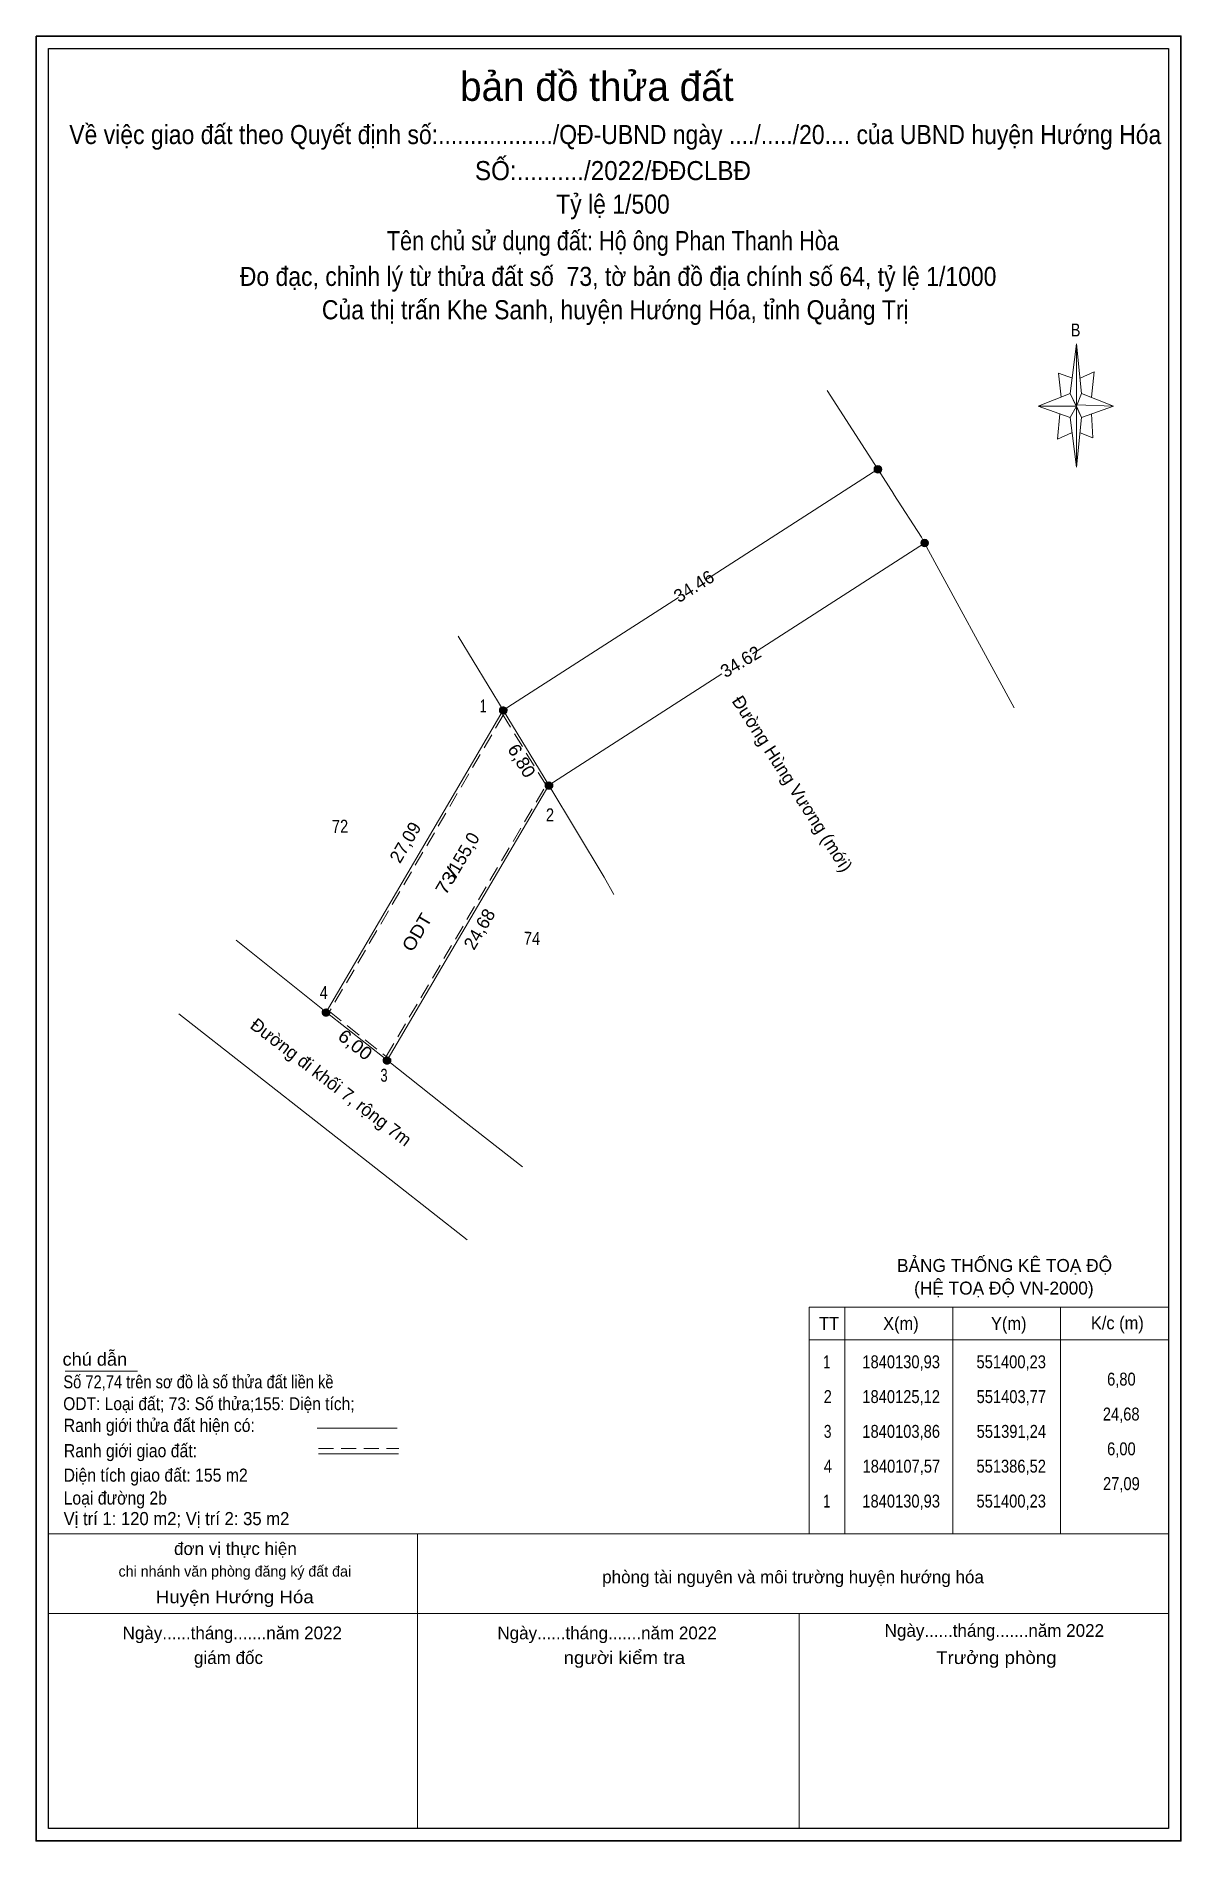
# Model space of a CAD drawing. Header units: metres. Extents: x 551364 to 551453, y 1840043 to 1840183.
import ezdxf
from ezdxf.enums import TextEntityAlignment as Align

# ---------------------------------------------------------------- set-up
doc = ezdxf.new("R2010")
doc.units = ezdxf.units.M
doc.header["$LTSCALE"] = 0.39
doc.linetypes.add('MEDIUM_DASHED', pattern=[4.5, 3, -1.5])
for name, color, linetype in [('1', 7, 'Continuous'), ('13', 7, 'Continuous'), ('18', 7, 'Continuous'), ('2', 7, 'Continuous'), ('4', 7, 'Continuous')]:
    doc.layers.add(name, color=color, linetype=linetype)
for name, color, linetype, lineweight in [('10', 7, 'Continuous', 13), ('16', 7, 'Continuous', 13), ('22', 7, 'Continuous', 13), ('23', 7, 'Continuous', 13), ('59', 7, 'Continuous', 13), ('8', 7, 'MEDIUM_DASHED', 13)]:
    doc.layers.add(name, color=color, linetype=linetype, lineweight=lineweight)

msp = doc.modelspace()

# ---------------------------------------------------------------- hatches: boundary and pattern name
at = {"layer": '10'}
for points in [[(551429.5212, 1840149.558, 1), (551428.9212, 1840149.558, 1)], [(551433.1334, 1840143.8536, 1), (551432.5334, 1840143.8536, 1)]]:
    msp.add_hatch(color=256, dxfattribs=at).paths.add_polyline_path(points)
at = {"layer": '8'}
for points in [[(551400.53, 1840130.93, 1), (551399.93, 1840130.93, 1)], [(551404.07, 1840125.12, 1), (551403.47, 1840125.12, 1)], [(551386.82, 1840107.57, 1), (551386.22, 1840107.57, 1)], [(551391.54, 1840103.86, 1), (551390.94, 1840103.86, 1)]]:
    msp.add_hatch(color=256, dxfattribs=at).paths.add_polyline_path(points)

# ---------------------------------------------------------------- linework, layer by layer
at = {"layer": '10'}
for p, q in [((551432.83, 1840143.85), (551432.86, 1840143.87)), ((551386.52, 1840107.57), (551400.23, 1840130.93)), ((551400.23, 1840130.93), (551403.77, 1840125.12)), ((551391.24, 1840103.86), (551403.77, 1840125.12)), ((551386.52, 1840107.57), (551391.24, 1840103.86))]:
    msp.add_line(p, q, dxfattribs=at)
for centre in [(551429.2212, 1840149.558), (551432.8334, 1840143.8536)]:
    msp.add_circle(centre, 0.3, dxfattribs=at)
at = {"layer": '16'}
for p, q in [((551425.3, 1840155.66), (551429.22, 1840149.56)), ((551416.03, 1840141.08), (551429.22, 1840149.56)), ((551429.22, 1840149.56), (551430.46, 1840147.63)), ((551419.53, 1840135.28), (551432.83, 1840143.85)), ((551432.83, 1840143.85), (551439.77, 1840131.12)), ((551400.23, 1840130.93), (551413.78, 1840139.64)), ((551403.77, 1840125.12), (551417.15, 1840133.75))]:
    msp.add_line(p, q, dxfattribs=at)
msp.add_lwpolyline([(551430.45, 1840147.62), (551432.59, 1840144.3), (551432.83, 1840143.85)], dxfattribs=at)
at = {"layer": '16', "linetype": 'MEDIUM_DASHED'}
msp.add_lwpolyline([(551403.54, 1840125.12), (551400.23, 1840130.54), (551386.78, 1840107.62), (551391.18, 1840104.16)], close=True, dxfattribs=at)
at = {"layer": '22'}
for p, q in [((551444.09, 1840155.43), (551444.58, 1840159.27)), ((551444.98, 1840155.43), (551447.44, 1840154.44)), ((551444.09, 1840153.56), (551441.63, 1840154.44)), ((551445.76, 1840153.85), (551445.86, 1840151.98)), ((551444.98, 1840153.56), (551444.58, 1840149.72)), ((551445.86, 1840151.98), (551444.88, 1840152.38)), ((551366.32, 1840079.81), (551371.92, 1840079.81)), ((551385.84, 1840075.4), (551392.02, 1840075.4)), ((551385.93, 1840073.42), (551392.12, 1840073.42)), ((551365.05, 1840067.23), (551451.7, 1840067.23)), ((551393.6, 1840044.46), (551393.6, 1840067.18)), ((551365.05, 1840061.07), (551451.7, 1840061.07)), ((551423.12, 1840044.46), (551423.12, 1840061.07))]:
    msp.add_line(p, q, dxfattribs=at)
at = {"layer": '22', "linetype": 'MEDIUM_DASHED'}
msp.add_line((551385.93, 1840073.84), (551392.16, 1840073.84), dxfattribs=at)
at = {"layer": '22', "lineweight": 35}
msp.add_lwpolyline([(551364.08, 1840183.06), (551452.67, 1840183.06), (551452.67, 1840043.49), (551364.08, 1840043.49)], close=True, dxfattribs=at)
at = {"layer": '22', "lineweight": 25}
msp.add_lwpolyline([(551365.05, 1840182.1), (551451.7, 1840182.1), (551451.7, 1840044.46), (551365.05, 1840044.46)], close=True, dxfattribs=at)
at = {"layer": '22'}
for points in [[(551444.58, 1840159.27), (551444.98, 1840155.43), (551444.58, 1840154.44)], [(551444.58, 1840154.44), (551441.63, 1840154.44), (551444.09, 1840155.43), (551444.98, 1840153.56), (551447.44, 1840154.44), (551444.58, 1840154.54)], [(551444.58, 1840154.44), (551444.58, 1840149.72), (551444.09, 1840153.56)]]:
    msp.add_lwpolyline(points, close=True, dxfattribs=at)
for points in [[(551444.29, 1840156.61), (551443.2, 1840157), (551443.4, 1840155.13)], [(551444.88, 1840156.61), (551445.96, 1840157.1), (551445.76, 1840155.13)], [(551444.58, 1840154.44), (551444.09, 1840155.43), (551441.63, 1840154.44)], [(551443.3, 1840153.85), (551443.11, 1840151.88), (551444.19, 1840152.38)], [(551444.58, 1840154.44), (551444.98, 1840153.56), (551447.44, 1840154.44)]]:
    msp.add_lwpolyline(points, dxfattribs=at)
at = {"layer": '23'}
for p, q in [((551396.74, 1840136.65), (551400.23, 1840130.93)), ((551379.57, 1840113.14), (551386.52, 1840107.57))]:
    msp.add_line(p, q, dxfattribs=at)
for points in [[(551403.77, 1840125.12), (551408.05, 1840118.01), (551408.8, 1840116.67)], [(551375.12, 1840107.44), (551391.91, 1840094.3), (551397.45, 1840089.98)], [(551391.24, 1840103.86), (551397.13, 1840099.21), (551401.73, 1840095.63)]]:
    msp.add_lwpolyline(points, dxfattribs=at)
at = {"layer": '59'}
for p, q in [((551423.89, 1840084.76), (551451.7, 1840084.76)), ((551423.89, 1840084.76), (551423.89, 1840067.23)), ((551426.67, 1840084.76), (551426.67, 1840067.23)), ((551435.01, 1840084.76), (551435.01, 1840067.23)), ((551443.36, 1840084.76), (551443.36, 1840067.23)), ((551451.7, 1840084.76), (551451.7, 1840067.23)), ((551423.89, 1840082.25), (551451.7, 1840082.25)), ((551423.89, 1840067.23), (551451.7, 1840067.23))]:
    msp.add_line(p, q, dxfattribs=at)
at = {"layer": '8'}
for centre in [(551400.23, 1840130.93), (551403.77, 1840125.12), (551386.52, 1840107.57), (551391.24, 1840103.86)]:
    msp.add_circle(centre, 0.3, dxfattribs=at)

# ---------------------------------------------------------------- texts
at = {"layer": '1'}
for s, rotation, p in [('Đường Hùng Vương (mới)', 302.809, (551422.1752, 1840124.9759)), ('Đường đi khối 7, rộng 7m', 322.533, (551386.6059, 1840101.7747))]:
    msp.add_text(s, height=1, rotation=rotation, dxfattribs=at).set_placement(p, align=Align.CENTER)
at = {"layer": '10'}
for s, rotation, p in [('34.46', 31.824, (551415.2464, 1840140.0849)), ('34.62', 30.892, (551418.8583, 1840134.2524))]:
    msp.add_text(s, height=1, rotation=rotation, dxfattribs=at).set_placement(p, align=Align.CENTER)
at = {"layer": '13'}
for s, rotation, width, p in [('72', 1.669, 0.85, (551388.2509, 1840121.4679)), ('73', 59.591, 1.2, (551396.6778, 1840118.0939))]:
    msp.add_text(s, height=1, rotation=rotation, dxfattribs=dict(at, width=width)).set_placement(p, align=Align.RIGHT)
for s, rotation, width, p in [('/', 59.591, 1.45, (551396.7106, 1840118.1469)), ('74', 358.781, 0.85, (551402.4494, 1840112.7862))]:
    msp.add_text(s, height=1, rotation=rotation, dxfattribs=dict(at, width=width)).set_placement(p, align=Align.CENTER)
at = {"layer": '18'}
for s, rotation, width, p in [('6,80', 301.354, 1.05, (551401.2293, 1840126.7601)), ('6,00', 321.832, 1.1, (551388.471, 1840104.666))]:
    msp.add_text(s, height=1, rotation=rotation, dxfattribs=dict(at, width=width)).set_placement(p, align=Align.CENTER)
for s, rotation, p in [('27,09', 59.591, (551393.0844, 1840120.4569)), ('24,68', 59.486, (551398.8147, 1840113.7511))]:
    msp.add_text(s, height=1, rotation=rotation, dxfattribs=at).set_placement(p, align=Align.CENTER)
at = {"layer": '2', "width": 1.1}
msp.add_text('ODT ', height=1, rotation=59.591, dxfattribs=at).set_placement((551394.9754, 1840115.1939), align=Align.RIGHT)
at = {"layer": '22'}
for s, height, p in [('bản đồ thửa đất', 2.24, (551407.465, 1840178.05)), ('đơn vị thực hiện', 0.9842, (551379.505, 1840065.6)), ('chi nhánh văn phòng đăng ký đất đai', 0.8234, (551379.46, 1840063.93)), ('phòng tài nguyên và môi trường huyện hướng hóa', 0.9842, (551422.655, 1840063.41))]:
    msp.add_text(s, height=height, dxfattribs=at).set_placement(p, align=Align.CENTER)
for s, height, width, p in [('Về việc giao đất theo Quyết định số:................../QĐ-UBND ngày ..../...../20.... của UBND huyện Hướng Hóa ', 1.476, 0.9, (551409.145, 1840174.71)), ('SỐ:........../2022/ĐĐCLBĐ', 1.476, 0.95, (551408.72, 1840171.92)), ('Tỷ lệ 1/500', 1.476, 0.9, (551408.72, 1840169.33)), ('Tên chủ sử dụng đất: Hộ ông Phan Thanh Hòa', 1.476, 0.85, (551408.71, 1840166.5)), ('Đo đạc, chỉnh lý từ thửa đất số  73, tờ bản đồ địa chính số 64, tỷ lệ 1/1000', 1.476, 0.9, (551409.12, 1840163.74)), ('Của thị trấn Khe Sanh, huyện Hướng Hóa, tỉnh Quảng Trị', 1.476, 0.9, (551408.9, 1840161.16)), ('B', 1, 0.85, (551444.515, 1840159.83)), ('K/c (m)', 1, 0.95, (551447.75, 1840083.05)), ('Huyện Hướng Hóa', 0.9842, 1.1, (551379.455, 1840061.87))]:
    msp.add_text(s, height=height, dxfattribs=dict(at, width=width)).set_placement(p, align=Align.CENTER)
for s, p in [('BẢNG THỐNG KÊ TOẠ ĐỘ ', (551430.7, 1840087.49)), ('(HỆ TOẠ ĐỘ VN-2000)', (551432.02, 1840085.74))]:
    msp.add_text(s, height=1, dxfattribs=at).set_placement(p)
for s, height, width, p in [('chú dẫn', 1, 1.05, (551366.13, 1840080.24)), ('Số 72,74 trên sơ đồ là số thửa đất liền kề', 1, 0.85, (551366.19, 1840078.49)), ('ODT: Loại đất; 73: Số thửa;155: Diện tích;', 1, 0.9, (551366.18, 1840076.8)), ('Ranh giới thửa đất hiện có:', 1.015, 0.9, (551366.22, 1840075.12)), ('Ranh giới giao đất:', 1.015, 0.9, (551366.23, 1840073.16)), ('Diện tích giao đất: 155 m2', 1.014, 0.9, (551366.21, 1840071.27)), ('Loại đường 2b', 1.014, 0.9, (551366.21, 1840069.5)), ('Vị trí 1: 120 m2; Vị trí 2: 35 m2', 1.014, 0.95, (551366.21, 1840067.91))]:
    msp.add_text(s, height=height, dxfattribs=dict(at, width=width)).set_placement(p)
for s, p in [('Ngày......tháng.......năm 2022', (551446.72, 1840059.27)), ('Ngày......tháng.......năm 2022', (551387.75, 1840059.08)), ('Ngày......tháng.......năm 2022', (551416.75, 1840059.08)), ('giám đốc', (551381.64, 1840057.17))]:
    msp.add_text(s, height=0.9842, dxfattribs=at).set_placement(p, align=Align.RIGHT)
at = {"layer": '22', "width": 1.1}
for s, p in [('người kiểm tra', (551414.3, 1840057.17)), ('Trưởng phòng', (551443.05, 1840057.17))]:
    msp.add_text(s, height=0.9842, dxfattribs=at).set_placement(p, align=Align.RIGHT)
at = {"layer": '4'}
msp.add_text('155,0', height=1, rotation=59.591, dxfattribs=at).set_placement((551396.76, 1840118.21))
at = {"layer": '59'}
for s, width, p in [(' TT', 0.95, (551425.27, 1840083.01)), (' X(m)', 0.95, (551430.825, 1840083.01)), (' Y(m)', 0.95, (551439.17, 1840083.01)), (' 1', 0.75, (551425.13, 1840080.04)), (' 1840130,93', 0.85, (551430.865, 1840080.04)), (' 551400,23', 0.85, (551439.38, 1840080.04)), (' 6,80', 0.85, (551447.905, 1840078.7)), (' 2', 0.85, (551425.185, 1840077.35)), (' 1840125,12', 0.85, (551430.865, 1840077.35)), (' 551403,77', 0.85, (551439.39, 1840077.35)), (' 24,68', 0.85, (551447.89, 1840076)), (' 3', 0.8, (551425.185, 1840074.66)), (' 1840103,86', 0.85, (551430.865, 1840074.66)), (' 551391,24', 0.85, (551439.39, 1840074.66)), (' 6,00', 0.85, (551447.905, 1840073.31)), (' 4', 0.85, (551425.195, 1840071.97)), (' 1840107,57', 0.85, (551430.88, 1840071.97)), (' 551386,52', 0.85, (551439.38, 1840071.97)), (' 27,09', 0.85, (551447.905, 1840070.62)), (' 1', 0.75, (551425.13, 1840069.27)), (' 1840130,93', 0.85, (551430.865, 1840069.27)), (' 551400,23', 0.85, (551439.38, 1840069.27))]:
    msp.add_text(s, height=1, dxfattribs=dict(at, width=width)).set_placement(p, align=Align.CENTER)
at = {"layer": '8'}
for s, width, p in [('1', 0.7, (551398.675, 1840130.76)), ('2', 0.85, (551403.85, 1840122.34)), ('4', 0.85, (551386.345, 1840108.6)), ('3', 0.75, (551391.005, 1840102.2))]:
    msp.add_text(s, height=1, dxfattribs=dict(at, width=width)).set_placement(p, align=Align.CENTER)

doc.saveas('drawing.dxf')
